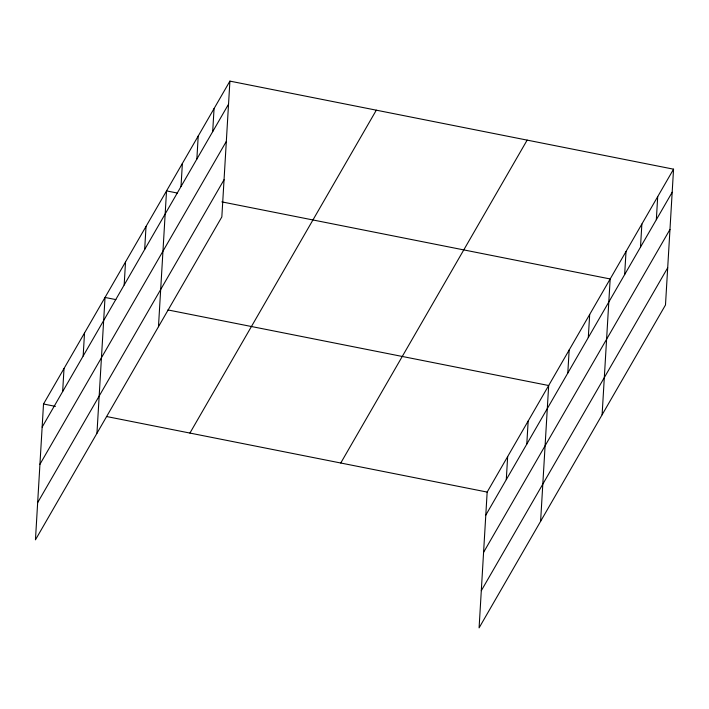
<?xml version="1.0" encoding="UTF-8"?>
<svg xmlns="http://www.w3.org/2000/svg" width="709" height="709" viewBox="0 0 709 709"><rect width="100%" height="100%" fill="white"/><g stroke="black" fill="none" stroke-linecap="round" stroke-linejoin="round"><path stroke-width="1.06" d="M229.911 81.118L43.515 404.006L35.45 539.824L221.837 216.927L229.911 81.118L673.55 169.176L665.485 304.994L479.089 627.882L487.163 492.073L673.55 169.176M62.649 391.563L64.023 368.494M83.157 356.051L84.522 332.973M96.956 433.27L105.029 297.452L115.868 299.606M124.164 285.009L125.528 261.94M144.663 249.497L146.036 226.419M158.47 326.716L166.535 190.898L177.383 193.052M181.008 186.529L182.381 163.451M196.854 159.082L198.219 136.004M212.691 131.635L214.065 108.566M506.288 479.63L507.662 456.552M526.796 444.109L528.17 421.031M540.604 521.328L548.669 385.519L167.927 309.939M567.803 373.076L569.167 349.998M588.302 337.555L589.675 314.477M602.109 414.774L610.174 278.965L221.846 201.879M624.647 274.596L626.02 251.518M640.493 247.149L641.867 224.071M656.339 219.701L657.704 196.623M42.15 427.084L228.537 104.196M39.934 464.289L226.331 141.392M37.657 502.619L224.053 179.732M189.923 433.066L376.311 110.179M340.754 463.012L527.15 140.116M485.789 515.142L672.176 192.254M483.582 552.346L669.97 229.459M481.305 590.677L667.692 267.789M43.515 404.006L55.444 406.372M106.421 416.493L487.163 492.073"/></g></svg>
